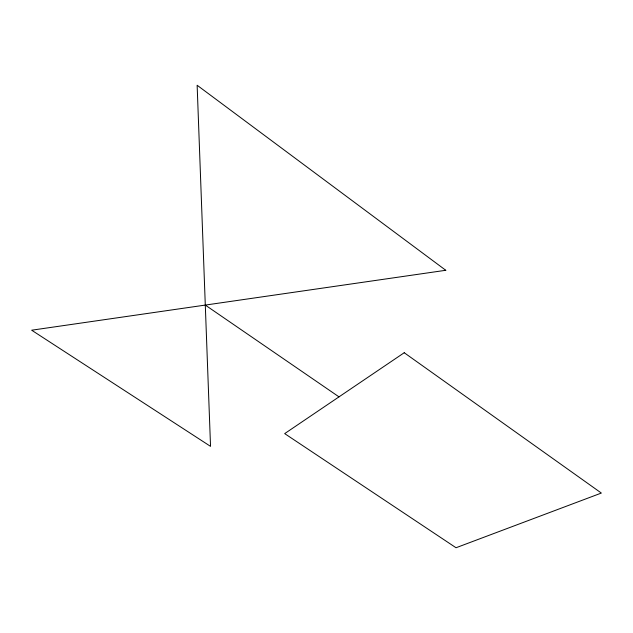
<?xml version="1.0" encoding="UTF-8"?>
<svg xmlns="http://www.w3.org/2000/svg" width="633" height="633" viewBox="0 0 633 633"><rect width="100%" height="100%" fill="white"/><g stroke="black" fill="none" stroke-linecap="round" stroke-linejoin="round"><path stroke-width="0.95" d="M205.298 305.082L338.995 396.867M404.226 352.731L284.684 433.613L456.029 547.743L601.35 493.06L404.226 352.731M445.782 270.283L31.65 330.204L210.536 446.36L197.14 85.257L445.782 270.283"/></g></svg>
